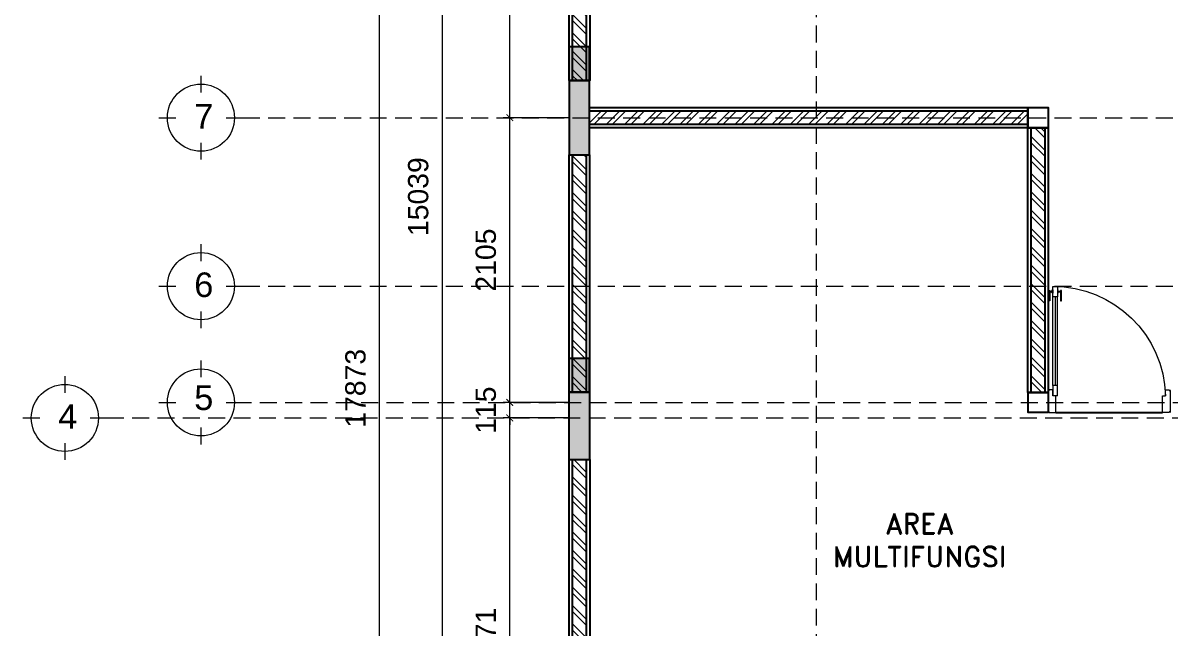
# Model space of a CAD drawing. Header units: millimetres. Extents: x 8 to 218431, y 13 to 56484.
# Drawn here: x 23446 to 31926, y 14582 to 19056 of the extents above; entities that cross this region are included whole.
import ezdxf
from ezdxf.enums import TextEntityAlignment as Align

# ---------------------------------------------------------------- set-up
doc = ezdxf.new("R2010")
doc.units = ezdxf.units.MM
doc.header["$MEASUREMENT"] = 0
for name, pattern in [('DASHED2', [0.375, 0.25, -0.125]), ('HIDDEN2', [0.1875, 0.125, -0.0625]), ('SLD-Solid', [0])]:
    doc.linetypes.add(name, pattern=pattern)
for name, color, linetype, lineweight in [('09-Arsiran', 8, 'Continuous', 5), ('AS', 8, 'HIDDEN2', 5), ('DOOR OPENING', 4, 'SLD-Solid', 5), ('HATCH', 8, 'Continuous', 5), ('LEGEND', 1, 'DASHED2', 50)]:
    doc.layers.add(name, color=color, linetype=linetype, lineweight=lineweight)
doc.layers.add('tampak', color=7, linetype='Continuous')
doc.layers.add('WALL', color=255, linetype='Continuous')
doc.styles.add('HAND', font='ROMAND.SHX', dxfattribs={"width": 0.8, "height": 250})
doc.styles.get("Standard").update_dxf_attribs({"font": 'arial.ttf'})
doc.dimstyles.new('DIM100', dxfattribs={"dimscale": 0, "dimtxt": 150, "dimasz": 50, "dimexe": 50, "dimexo": 0, "dimgap": 100, "dimtad": 1, "dimtoh": 1, "dimdec": 0, "dimdsep": 46, "dimtxsty": 'Standard', "dimblk": 'ARCHTICK', "dimcen": 1, "dimclrd": 1, "dimclre": 1, "dimadec": 0, "dimazin": 0, "dimtfac": 250, "dimtdec": 0, "dimtix": 1, "dimtmove": 0, "dimatfit": 3, "dimldrblk": 'DOT', "dimfxl": 150, "dimtolj": 1, "dimtzin": 0, "dimlwd": 5, "dimlwe": 5, "dimarcsym": 0})

# ---------------------------------------------------------------- blocks, each defined once
blk = doc.blocks.new('*U26')
at = {"layer": 'HATCH'}
h = blk.add_hatch(dxfattribs=at)
h.set_pattern_fill('ANSI32', color=0, scale=10)
h.set_pattern_definition([(45, (-19972.63, -10567.46), (-67.3519, 67.3519), []), (45, (-19927.73, -10567.46), (-67.3519, 67.3519), [])])
h.paths.add_polyline_path([(-3382.4, 50), (-3382.4, -50), (-1333.1, -50), (-1333.1, 50)])
at = {"layer": 'WALL', "color": 0}
for points in [[(-3382.4, 75), (-1333.1, 75), (-1333.1, -75), (-3382.4, -75)], [(-3382.4, 50), (-1333.1, 50), (-1333.1, -50), (-3382.4, -50)]]:
    blk.add_lwpolyline(points, close=True, dxfattribs=at)
blk = doc.blocks.new('*U8')
at = {"layer": 'HATCH'}
h = blk.add_hatch(dxfattribs=at)
h.set_pattern_fill('ANSI32', color=0, scale=10)
h.set_pattern_definition([(45, (501.89, -10567.46), (-67.3519, 67.3519), []), (45, (546.79, -10567.46), (-67.3519, 67.3519), [])])
h.paths.add_polyline_path([(9483.9, -50), (9483.9, 50), (6275.1, 50), (6275.1, -50)])
at = {"layer": 'WALL', "color": 0}
for points in [[(6275.1, 75), (9483.9, 75), (9483.9, -75), (6275.1, -75)], [(6275.1, 50), (9483.9, 50), (9483.9, -50), (6275.1, -50)]]:
    blk.add_lwpolyline(points, close=True, dxfattribs=at)
blk = doc.blocks.new('*U27')
at = {"layer": 'HATCH'}
h = blk.add_hatch(dxfattribs=at)
h.set_pattern_fill('ANSI32', color=0, scale=10)
h.set_pattern_definition([(45, (-20283.15, -10567.46), (-67.3519, 67.3519), []), (45, (-20238.25, -10567.46), (-67.3519, 67.3519), [])])
h.paths.add_polyline_path([(-3382.4, 50), (-3382.4, -50), (-1643.6, -50), (-1643.6, 50)])
at = {"layer": 'WALL', "color": 0}
for points in [[(-3382.4, 75), (-1643.6, 75), (-1643.6, -75), (-3382.4, -75)], [(-3382.4, 50), (-1643.6, 50), (-1643.6, -50), (-3382.4, -50)]]:
    blk.add_lwpolyline(points, close=True, dxfattribs=at)
blk = doc.blocks.new('*U28')
at = {"layer": 'HATCH'}
h = blk.add_hatch(dxfattribs=at)
h.set_pattern_fill('ANSI32', color=0, scale=10)
h.set_pattern_definition([(45, (-19011.87, -10567.46), (-67.3519, 67.3519), []), (45, (-18966.96, -10567.46), (-67.3519, 67.3519), [])])
h.paths.add_polyline_path([(-3382.4, 50), (-3382.4, -50), (-372.3, -50), (-372.3, 50)])
at = {"layer": 'WALL', "color": 0}
for points in [[(-3382.4, 75), (-372.3, 75), (-372.3, -75), (-3382.4, -75)], [(-3382.4, 50), (-372.3, 50), (-372.3, -50), (-3382.4, -50)]]:
    blk.add_lwpolyline(points, close=True, dxfattribs=at)
blk = doc.blocks.new('*U96')
at = {"layer": 'HATCH'}
h = blk.add_hatch(dxfattribs=at)
h.set_pattern_fill('ANSI32', color=0, scale=10)
h.set_pattern_definition([(45, (-17182.33, -10567.46), (-67.3519, 67.3519), []), (45, (-17137.43, -10567.46), (-67.3519, 67.3519), [])])
h.paths.add_polyline_path([(-1931.5, 50), (-1931.5, -50), (6.3, -50), (6.3, 50)])
at = {"layer": 'WALL', "color": 0}
for points in [[(-1931.5, 75), (6.3, 75), (6.3, -75), (-1931.5, -75)], [(-1931.5, 50), (6.3, 50), (6.3, -50), (-1931.5, -50)]]:
    blk.add_lwpolyline(points, close=True, dxfattribs=at)
blk = doc.blocks.new('KUSEN PINTU')
at = {"layer": 'DOOR OPENING', "linetype": 'Continuous', "transparency": 33554687}
for p, q in [((-50, 110), (-30, 110)), ((-50, 0), (-50, 110)), ((-30, 110), (-30, 150)), ((-30, 150), (-5, 150)), ((-5, 150), (-5, 145)), ((-5, 145), (0, 145)), ((0, 145), (0, 5)), ((-5, 0), (-50, 0)), ((0, 5), (-5, 5)), ((-5, 5), (-5, 0))]:
    blk.add_line(p, q, dxfattribs=at)
at = {"layer": 'DOOR OPENING', "linetype": 'Continuous', "ltscale": 10, "transparency": 33554687}
for p, q in [((0, 145), (0, 150)), ((0, 5), (0, 0))]:
    blk.add_line(p, q, dxfattribs=at)
blk = doc.blocks.new('A$C3020dce1')
at = {"layer": 'DOOR OPENING', "linetype": 'Continuous', "transparency": 33554687}
for p, q in [((734.5, 79.4), (734.5, 87.8)), ((734.5, 87.8), (802.3, 87.8)), ((802.3, 79.4), (734.5, 79.4)), ((802.3, 87.8), (802.3, 79.4)), ((110, 59.6), (110, 30)), ((110, 59.6), (177.8, 59.6)), ((177.8, 30), (110, 30)), ((177.8, 59.6), (177.8, 30)), ((802.3, 10.3), (734.5, 10.3)), ((734.5, 10.3), (734.5, 1.8)), ((734.5, 1.8), (802.3, 1.8)), ((830, 59.6), (762.2, 59.6)), ((762.2, 59.6), (762.2, 30)), ((762.2, 30), (830, 30)), ((784.8, 59.6), (784.8, 61.9)), ((807.4, 59.6), (784.8, 59.6)), ((807.4, 30), (784.8, 30)), ((784.8, 30), (784.8, 27.8)), ((786.5, 63.5), (805.7, 63.5)), ((786.5, 26.1), (805.7, 26.1)), ((802.3, 1.8), (802.3, 10.3)), ((807.4, 61.9), (807.4, 59.6)), ((807.4, 27.8), (807.4, 30)), ((830, 30), (830, 59.6))]:
    blk.add_line(p, q, dxfattribs=at)
at = {"layer": 'DOOR OPENING', "linetype": 'Continuous', "ltscale": 10, "transparency": 33554687}
for p, q in [((793.1, 63.5), (793.1, 79.4)), ((799.1, 63.5), (799.1, 79.4)), ((177.8, 59.6), (762.2, 59.6)), ((762.2, 44.8), (177.8, 44.8)), ((177.8, 30), (762.2, 30)), ((793.1, 10.3), (793.1, 26.1)), ((799.1, 10.3), (799.1, 26.1))]:
    blk.add_line(p, q, dxfattribs=at)
at = {"layer": 'DOOR OPENING', "transparency": 33554687}
blk.add_line((110, 30), (150, 30), dxfattribs=at)
at = {"layer": 'DOOR OPENING', "color": 8, "ltscale": 2, "transparency": 33554687}
blk.add_arc((92.7, 32.9), 737.3, 359.77503, 88.65528, dxfattribs=at)
at = {"layer": 'DOOR OPENING', "linetype": 'Continuous', "transparency": 33554687}
for centre, start, end in [((786.5, 61.9), 90, 180), ((786.5, 27.8), 180, 270), ((805.7, 61.9), 360, 90), ((805.7, 27.8), 270, 0)]:
    blk.add_arc(centre, 1.69, start, end, dxfattribs=at)
at = {"layer": 'DOOR OPENING', "linetype": 'Continuous', "transparency": 33554687, "xscale": -1, "rotation": 270}
blk.add_blockref('KUSEN PINTU', (0, 800), dxfattribs=at)
at = {"layer": 'DOOR OPENING', "linetype": 'Continuous', "transparency": 33554687, "rotation": 270}
blk.add_blockref('KUSEN PINTU', (0, 0), dxfattribs=at)
blk = doc.blocks.new('KOLOM')
at = {"layer": 'tampak', "transparency": 33554687}
h = blk.add_hatch(color=5, dxfattribs=at)
h.dxf.hatch_style = 1
h.paths.add_polyline_path([(1768833.5, 62259.8), (1768757.8, 62259.8), (1768757.8, 62108.4), (1768833.5, 62108.3)])
h.paths.add_polyline_path([(1768833.5, 62108.3), (1768757.8, 62108.4), (1768757.8, 62009.8), (1768833.5, 62009.8)])
h.paths.add_polyline_path([(1769507.8, 62259.8), (1769259.3, 62259.8), (1769257.8, 62259.8), (1769257.8, 62009.8), (1769507.8, 62009.8)])
h.paths.add_polyline_path([(1771734.3, 62108.3), (1771484.3, 62108.3), (1771484.3, 62058.3), (1771734.3, 62058.3)])
h.paths.add_polyline_path([(1771734.3, 62258.3), (1771484.3, 62258.3), (1771484.3, 62234.5), (1771734.3, 62234.5)])
h.paths.add_polyline_path([(1771734.3, 62234.5), (1771484.3, 62234.5), (1771484.3, 62133.6), (1771734.3, 62133.6)])
h.paths.add_polyline_path([(1772484.3, 62258.3), (1772234.3, 62258.3), (1772234.3, 62058.3), (1772484.3, 62058.3)])
h.paths.add_polyline_path([(1774744.3, 62258.3), (1774494.3, 62258.3), (1774494.3, 62058.3), (1774744.3, 62058.3)])
h.paths.add_polyline_path([(1776770.7, 62258.3), (1776522.2, 62258.3), (1776522.2, 62108.3), (1776520.7, 62108.3), (1776520.7, 61658.3), (1776770.7, 61658.3)])
h.paths.add_polyline_path([(1776770.7, 59416.9), (1776520.7, 59416.9), (1776520.7, 58816.9), (1776770.7, 58816.9)])
h.paths.add_polyline_path([(1776770.7, 58203.2), (1776520.7, 58203.2), (1776520.7, 57603.2), (1776770.7, 57603.2)])
h.paths.add_polyline_path([(1776770.7, 55848.3), (1776520.7, 55848.3), (1776520.7, 55248.3), (1776770.7, 55248.3)])
h.paths.add_polyline_path([(1775119.3, 60259.8), (1774919.3, 60259.8), (1774919.3, 60009.8), (1775119.3, 60009.8)])
h.paths.add_polyline_path([(1775070.7, 58416.9), (1774870.7, 58416.9), (1774870.7, 58166.9), (1775070.7, 58166.9)])
h.paths.add_polyline_path([(1772082.1, 60259.8), (1771882.1, 60259.8), (1771882.1, 60009.8), (1772082.1, 60009.8)])
h.paths.add_polyline_path([(1771559.3, 57866.9), (1771309.3, 57866.9), (1771309.3, 57666.9), (1771559.3, 57666.9)])
h.paths.add_polyline_path([(1768909.3, 60259.8), (1768732.1, 60259.8), (1768732.1, 60009.8), (1768909.3, 60009.8)])
h.paths.add_polyline_path([(1767157.8, 60259.8), (1767004.9, 60259.8), (1767004.9, 60009.8), (1767157.8, 60009.8)])
h.paths.add_polyline_path([(1767156.4, 55849.1), (1767004.9, 55849.1), (1767004.9, 55599.1), (1767156.4, 55599.1)])
h.paths.add_polyline_path([(1771969.3, 53294.5), (1771894.3, 53294.5), (1771894.3, 52694.8), (1772244.3, 52694.8), (1772244.3, 53294.5), (1772169.3, 53294.5), (1772169.3, 52794.8), (1771969.3, 52794.8)])
h.paths.add_polyline_path([(1775078.3, 52794.8), (1774878.3, 52794.8), (1774878.3, 52544.8), (1775078.3, 52544.8)])
h.paths.add_polyline_path([(1767157.8, 53544.8), (1767004.9, 53544.8), (1767004.9, 53294.8), (1767157.8, 53294.8)])
h.paths.add_polyline_path([(1767156.4, 50006.9), (1767004.9, 50006.9), (1767004.9, 49756.9), (1767156.4, 49756.9)])
h.paths.add_polyline_path([(1772120.7, 50006.9), (1771970.7, 50006.9), (1771970.7, 49756.9), (1772120.7, 49756.9)])
h.paths.add_polyline_path([(1775070.7, 50006.9), (1774920.7, 50006.9), (1774920.7, 49756.9), (1775070.7, 49756.9)])
h = blk.add_hatch(color=7, dxfattribs=at)
h.dxf.hatch_style = 1
h.paths.add_polyline_path([(1775070.7, 49756.9), (1774920.7, 49756.9), (1774920.7, 49156.9), (1775070.7, 49156.9)])
h.paths.add_polyline_path([(1767157.8, 49756.9), (1767007.8, 49756.9), (1767007.8, 49156.9), (1767157.8, 49156.9)])
h.paths.add_polyline_path([(1772169.3, 53188.3), (1772150.7, 53188.3), (1772150.7, 53294.5), (1771969.3, 53294.5), (1771969.3, 52794.8), (1772169.3, 52794.8)])
h.paths.add_polyline_path([(1772169.3, 53294.5), (1772150.7, 53294.5), (1772150.7, 53188.3), (1772169.3, 53188.3)], flags=17)
h.paths.add_polyline_path([(1775078.3, 53294.8), (1774900.7, 53294.8), (1774900.7, 53188.3), (1774879.7, 53188.3), (1774879.7, 53182.7), (1774879.7, 53025.2), (1774879.7, 53019.6), (1774878.3, 52794.8), (1775078.3, 52794.8)], flags=17)
h.paths.add_polyline_path([(1775078.3, 53294.8), (1774900.7, 53294.8), (1774900.7, 53188.3), (1774879.7, 53188.3), (1774879.7, 53182.7), (1774879.7, 53025.2), (1774878.3, 53025.2), (1774878.3, 52794.8), (1775078.3, 52794.8)], flags=17)
h.paths.add_polyline_path([(1774900.7, 53294.8), (1774878.3, 53294.8), (1774878.3, 53188.3), (1774900.7, 53188.3)], flags=0)
h.paths.add_polyline_path([(1767157.8, 53294.8), (1767006.4, 53294.8), (1767006.4, 52794.8), (1767157.8, 52794.8)])
h.paths.add_polyline_path([(1767156.4, 55599.1), (1767006.4, 55599.1), (1767006.4, 55049.1), (1767156.4, 55049.1)])
h.paths.add_polyline_path([(1772467.8, 55424.1), (1771967.8, 55424.1), (1771967.8, 55224.1), (1772467.8, 55224.1)])
h.paths.add_polyline_path([(1775094.3, 55748.3), (1774894.3, 55748.3), (1774894.3, 55248.3), (1775094.3, 55248.3)])
h.paths.add_polyline_path([(1776520.7, 55848.3), (1776320.7, 55848.3), (1776320.7, 55248.3), (1776520.7, 55248.3)])
h.paths.add_polyline_path([(1776520.7, 58203.2), (1776520.7, 58216.9), (1776320.7, 58216.9), (1776320.7, 57616.9), (1776520.7, 57616.9)])
h.paths.add_polyline_path([(1767157.8, 60009.8), (1767004.9, 60009.8), (1767004.9, 59559.8), (1767157.8, 59559.8)])
h.paths.add_polyline_path([(1768909.3, 60009.8), (1768732.1, 60009.8), (1768732.1, 59509.8), (1768909.3, 59509.8)])
h.paths.add_polyline_path([(1772082.1, 60009.8), (1771882.1, 60009.8), (1771882.1, 59509.8), (1772082.1, 59509.8)])
h.paths.add_polyline_path([(1776520.7, 62108.3), (1776372.2, 62108.3), (1776372.2, 62258.3), (1776320.7, 62258.3), (1776320.7, 61658.3), (1776520.7, 61658.3)])
h.paths.add_polyline_path([(1776520.7, 62258.3), (1776372.2, 62258.3), (1776372.2, 62108.3), (1776520.7, 62108.3)], flags=17)
h.paths.add_polyline_path([(1775244.3, 62258.3), (1774744.3, 62258.3), (1774744.3, 62058.3), (1775244.3, 62058.3)])
h.paths.add_polyline_path([(1772234.3, 62258.3), (1771734.3, 62258.3), (1771734.3, 62058.3), (1772234.3, 62058.3)])
h.paths.add_polyline_path([(1769507.8, 62009.8), (1769257.8, 62009.8)])
for points in [[(1767004.9, 55599.1), (1767156.4, 55599.1), (1767156.4, 55849.1), (1767004.9, 55849.1), (1767004.9, 55599.1)], [(1767006.4, 55599.1), (1767006.4, 55049.1), (1767156.4, 55049.1), (1767156.4, 55599.1), (1767006.4, 55599.1)], [(1767004.9, 53294.8), (1767157.8, 53294.8), (1767157.8, 53544.8), (1767004.9, 53544.8), (1767004.9, 53294.8)], [(1767157.8, 52794.8), (1767006.4, 52794.8), (1767006.4, 53294.8), (1767157.8, 53294.8), (1767157.8, 52794.8)]]:
    blk.add_lwpolyline(points)
blk = doc.blocks.new('GRID')
at = {"layer": '09-Arsiran'}
for p, q in [((1813926, 55634.1), (1813926, 55510.1)), ((1813616, 55324.1), (1813740, 55324.1)), ((1814112, 55324.1), (1814236, 55324.1)), ((1813926, 55138), (1813926, 55014)), ((1813926, 54388.4), (1813926, 54264.3)), ((1813616, 54078.3), (1813740, 54078.3)), ((1814112, 54078.3), (1814236, 54078.3)), ((1813926, 53892.3), (1813926, 53768.3)), ((1813926, 53528.8), (1813926, 53404.8)), ((1812920.4, 53414), (1812920.4, 53290)), ((1813616, 53218.8), (1813740, 53218.8)), ((1814112, 53218.8), (1814236, 53218.8)), ((1812610.4, 53104), (1812734.4, 53104)), ((1813106.4, 53104), (1813230.4, 53104)), ((1813926, 53032.8), (1813926, 52908.8)), ((1812920.4, 52917.9), (1812920.4, 52793.9))]:
    blk.add_line(p, q, dxfattribs=at)
for centre in [(1813926, 55324.1), (1813926, 54078.3), (1813926, 53218.8), (1812920.4, 53104)]:
    blk.add_circle(centre, 248, dxfattribs=at)
at = {"layer": 'AS', "ltscale": 1000}
for p, q in [((1816648.7, 43213.8), (1816648.7, 63784.8)), ((1818477.3, 42943.3), (1818477.3, 63784.8)), ((1814236, 55324.1), (1830263, 55324.1)), ((1814236, 54078.3), (1830263, 54078.3)), ((1814174, 53218.8), (1830263, 53218.8)), ((1813230.4, 53104), (1830263, 53104))]:
    blk.add_line(p, q, dxfattribs=at)
at = {"layer": '09-Arsiran', "color": 2, "char_height": 181.6, "attachment_point": 1}
for s, insert in [('7', (1813876.7, 55425.4)), ('6', (1813876.7, 54179.7)), ('5', (1813876.7, 53344.4)), ('4', (1812871.1, 53205.3))]:
    blk.add_mtext_dynamic_manual_height_columns(s, width=43.207, gutter_width=908.1, heights=[0], dxfattribs=dict(at, insert=insert))
blk = doc.blocks.new('_ArchTick')
at = {"color": 0, "linetype": 'ByBlock', "const_width": 0.15}
blk.add_lwpolyline([(-0.5, -0.5), (0.5, 0.5)], dxfattribs=at)
blk = doc.blocks.new('*D255')
at = {"color": 1, "lineweight": 5, "transparency": 16777216}
for p, q in [((1816648.7, 53104), (1816159.2, 53104)), ((1816209.2, 49832.6), (1816209.2, 53104)), ((1816645.7, 49832.6), (1816159.2, 49832.6))]:
    blk.add_line(p, q, dxfattribs=at)
at = {"layer": 'Defpoints', "color": 0, "transparency": 16777216}
for p in [(1816209.2, 53104), (1816648.7, 53104), (1816645.7, 49832.6)]:
    blk.add_point(p, dxfattribs=at)
at = {"color": 1, "lineweight": 5, "transparency": 16777216, "xscale": 50, "yscale": 50, "zscale": 50}
for p, rotation in [((1816209.2, 53104), 90), ((1816209.2, 49832.6), 270)]:
    blk.add_blockref('_ArchTick', p, dxfattribs=dict(at, rotation=rotation))
at = {"color": 0, "transparency": 16777216, "insert": (1816032.5, 51468.3), "char_height": 150, "attachment_point": 5, "rotation": 90}
blk.add_mtext('\\A1;3271', dxfattribs=at)
blk = doc.blocks.new('_DOT')
at = {"color": 0, "linetype": 'ByBlock'}
blk.add_line((-0.5, 0), (-1, 0), dxfattribs=at)
at = {"color": 0, "linetype": 'ByBlock', "const_width": 0.5}
blk.add_lwpolyline([(-0.25, 0, 1), (0.25, 0, 1)], format="xyb", close=True, dxfattribs=at)
blk = doc.blocks.new('*D256')
at = {"color": 1, "lineweight": 5, "transparency": 16777216}
for p, q in [((1816209.2, 53218.8), (1816209.2, 53268.8)), ((1816648.7, 53218.8), (1816159.2, 53218.8)), ((1816209.2, 53104), (1816209.2, 53218.8)), ((1816648.7, 53104), (1816159.2, 53104)), ((1816209.2, 53104), (1816209.2, 53054))]:
    blk.add_line(p, q, dxfattribs=at)
at = {"layer": 'Defpoints', "color": 0, "transparency": 16777216}
for p in [(1816209.2, 53218.8), (1816648.7, 53218.8), (1816648.7, 53104)]:
    blk.add_point(p, dxfattribs=at)
at = {"color": 1, "lineweight": 5, "transparency": 16777216, "xscale": 50, "yscale": 50, "zscale": 50}
for p, rotation in [((1816209.2, 53218.8), 270), ((1816209.2, 53104), 90)]:
    blk.add_blockref('_ArchTick', p, dxfattribs=dict(at, rotation=rotation))
at = {"color": 0, "transparency": 16777216, "insert": (1816032.6, 53161.4), "char_height": 150, "attachment_point": 5, "rotation": 90}
blk.add_mtext('\\A1;115', dxfattribs=at)
blk = doc.blocks.new('*D257')
at = {"color": 1, "lineweight": 5, "transparency": 16777216}
for p, q in [((1816648.7, 55324.1), (1816159.2, 55324.1)), ((1816209.2, 53218.8), (1816209.2, 55324.1)), ((1816648.7, 53218.8), (1816159.2, 53218.8))]:
    blk.add_line(p, q, dxfattribs=at)
at = {"layer": 'Defpoints', "color": 0, "transparency": 16777216}
for p in [(1816209.2, 55324.1), (1816648.7, 55324.1), (1816648.7, 53218.8)]:
    blk.add_point(p, dxfattribs=at)
at = {"color": 1, "lineweight": 5, "transparency": 16777216, "xscale": 50, "yscale": 50, "zscale": 50}
for p, rotation in [((1816209.2, 55324.1), 90), ((1816209.2, 53218.8), 270)]:
    blk.add_blockref('_ArchTick', p, dxfattribs=dict(at, rotation=rotation))
at = {"color": 0, "transparency": 16777216, "insert": (1816032.6, 54271.4), "char_height": 150, "attachment_point": 5, "rotation": 90}
blk.add_mtext('\\A1;2105', dxfattribs=at)
blk = doc.blocks.new('*D258')
at = {"color": 1, "lineweight": 5, "transparency": 16777216}
for p, q in [((1816648.7, 57751.2), (1816159.2, 57751.2)), ((1816209.2, 55324.1), (1816209.2, 57751.2)), ((1816648.7, 55324.1), (1816159.2, 55324.1))]:
    blk.add_line(p, q, dxfattribs=at)
at = {"layer": 'Defpoints', "color": 0, "transparency": 16777216}
for p in [(1816209.2, 57751.2), (1816648.7, 57751.2), (1816648.7, 55324.1)]:
    blk.add_point(p, dxfattribs=at)
at = {"color": 1, "lineweight": 5, "transparency": 16777216, "xscale": 50, "yscale": 50, "zscale": 50}
for p, rotation in [((1816209.2, 57751.2), 90), ((1816209.2, 55324.1), 270)]:
    blk.add_blockref('_ArchTick', p, dxfattribs=dict(at, rotation=rotation))
at = {"color": 0, "transparency": 16777216, "insert": (1816033.9, 56537.7), "char_height": 150, "attachment_point": 5, "rotation": 90}
blk.add_mtext('\\A1;2427', dxfattribs=at)
blk = doc.blocks.new('*D262')
at = {"color": 1, "lineweight": 5, "transparency": 16777216}
for p, q in [((1816648.7, 62259.8), (1815195.7, 62259.8)), ((1815245.7, 44386.9), (1815245.7, 62259.8)), ((1816648.7, 44386.9), (1815195.7, 44386.9))]:
    blk.add_line(p, q, dxfattribs=at)
at = {"layer": 'Defpoints', "color": 0, "transparency": 16777216}
for p in [(1815245.7, 62259.8), (1816648.7, 62259.8), (1816648.7, 44386.9)]:
    blk.add_point(p, dxfattribs=at)
at = {"color": 1, "lineweight": 5, "transparency": 16777216, "xscale": 50, "yscale": 50, "zscale": 50}
for p, rotation in [((1815245.7, 62259.8), 90), ((1815245.7, 44386.9), 270)]:
    blk.add_blockref('_ArchTick', p, dxfattribs=dict(at, rotation=rotation))
at = {"color": 0, "transparency": 16777216, "insert": (1815069.1, 53323.3), "char_height": 150, "attachment_point": 5, "rotation": 90}
blk.add_mtext('\\A1;17873', dxfattribs=at)
blk = doc.blocks.new('*D265')
at = {"color": 1, "lineweight": 5, "transparency": 16777216}
for p, q in [((1816648.7, 62259.8), (1815659.5, 62259.8)), ((1815709.5, 62259.8), (1815709.5, 47220.6)), ((1816648.7, 47220.6), (1815659.5, 47220.6))]:
    blk.add_line(p, q, dxfattribs=at)
at = {"layer": 'Defpoints', "color": 0, "transparency": 16777216}
for p in [(1816648.7, 62259.8), (1815709.5, 47220.6), (1816648.7, 47220.6)]:
    blk.add_point(p, dxfattribs=at)
at = {"color": 1, "lineweight": 5, "transparency": 16777216, "xscale": 50, "yscale": 50, "zscale": 50}
for p, rotation in [((1815709.5, 62259.8), 90), ((1815709.5, 47220.6), 270)]:
    blk.add_blockref('_ArchTick', p, dxfattribs=dict(at, rotation=rotation))
at = {"color": 0, "transparency": 16777216, "insert": (1815532.9, 54740.2), "char_height": 150, "attachment_point": 5, "rotation": 90}
blk.add_mtext('\\A1;15039', dxfattribs=at)
blk = doc.blocks.new('dgf56yrtrr')
for base, p1, p2, override, picture, middle in [((1815245.7, 62259.8), (1816648.7, 44386.9), (1816648.7, 62259.8), {"dimscale": 1}, '*D262', (1815069.1, 53323.3)), ((1815709.5, 47220.6), (1816648.7, 62259.8), (1816648.7, 47220.6), {"dimscale": 1}, '*D265', (1815532.9, 54740.2)), ((1816209.2, 57751.2), (1816648.7, 55324.1), (1816648.7, 57751.2), {"dimscale": 1, "dimtmove": 1}, '*D258', (1816033.9, 56537.7)), ((1816209.2, 55324.1), (1816648.7, 53218.8), (1816648.7, 55324.1), {"dimscale": 1, "dimtmove": 1}, '*D257', (1816032.6, 54271.4)), ((1816209.2, 53218.8), (1816648.7, 53104), (1816648.7, 53218.8), {"dimscale": 1, "dimtmove": 1}, '*D256', (1816032.6, 53161.4)), ((1816209.2, 53104), (1816645.7, 49832.6), (1816648.7, 53104), {"dimscale": 1, "dimtmove": 1}, '*D255', (1816032.5, 51468.3))]:
    dim = blk.add_linear_dim(base=base, p1=p1, p2=p2, angle=90, dimstyle='DIM100', override=override)
    dim.commit()
    dim.dimension.update_dxf_attribs({"geometry": picture, "text_midpoint": middle})

msp = doc.modelspace()

# ---------------------------------------------------------------- linework, layer by layer
for points in [[(30874.1, 18431.4), (31024.1, 18431.4), (31024.1, 18281.4), (30874.1, 18281.4), (30874.1, 18431.4)], [(30875.5, 16324.7), (31025.5, 16324.7), (31025.5, 16174.7), (30875.5, 16174.7), (30875.5, 16324.7)], [(31081.8, 16174.7), (31869.3, 16174.7)]]:
    msp.add_lwpolyline(points)

# ---------------------------------------------------------------- block references
for name, p in [('GRID', (-1789164.6, -36968.4)), ('dgf56yrtrr', (-1789164.6, -36968.4)), ('KOLOM', (-1739523.7, -36968.4))]:
    msp.add_blockref(name, p)
at = {"xscale": 1.009725849341427, "yscale": 1.009725849341427, "zscale": 1.009725849341427}
for name, p, rotation in [('*U26', (27559.8, 17284.6), 270), ('*U8', (37210.2, 18355.7), 180), ('*U96', (30949.8, 16331.1), 270), ('*U27', (27558.3, 14666.8), 270), ('*U28', (27559.8, 12412.6), 270)]:
    msp.add_blockref(name, p, dxfattribs=dict(at, rotation=rotation))
at = {"layer": 'LEGEND', "xscale": -1.125000000000618, "yscale": 1.125000000000618, "zscale": 1.125000000000618, "rotation": 270}
msp.add_blockref('A$C3020dce1', (31025.5, 16174.7), dxfattribs=at)

# ---------------------------------------------------------------- texts
at = {"color": 4, "style": 'HAND'}
for tag, p in [('AREA', (30074.2, 15353.7)), ('MULTIFUNGSI', (30074.2, 15110.8))]:
    msp.add_attdef(tag, text='%%UDENAH LANTAI DASAR', height=149.014, rotation=0, dxfattribs=at).set_placement(p, align=Align.MIDDLE)

doc.saveas('drawing.dxf')
